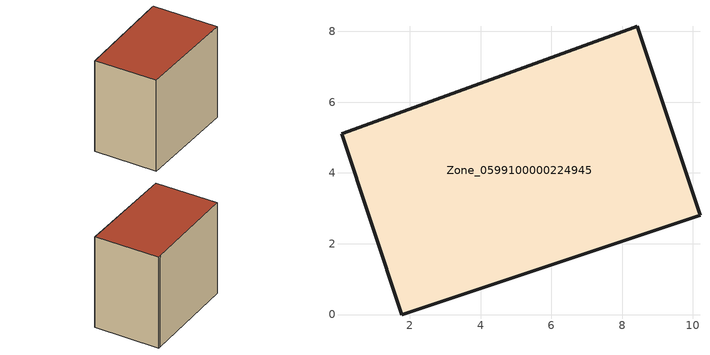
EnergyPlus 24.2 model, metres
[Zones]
Zone_0599100000224945
 floor ground (C_G): 1.78,0 0.07,5.11 8.2,8.06 8.42,8.14 10.2,2.81 z0.46
 wall outside (C_F): 10.2,2.81 8.42,8.14 8.2,8.06 0.07,5.11 1.78,0 10.2,2.81 z0.46:8.52
 roof outside (C_R): 0.07,5.11 1.78,0 10.2,2.81 8.42,8.14 8.2,8.06 z8.52
[BUILDING]
Pand.0599100000224945: North Axis=0; Terrain=City; Loads Convergence Tolerance Value=0.04; Temperature Convergence Tolerance Value=0.4; Solar Distribution=FullExterior; Maximum Number of Warmup Days=25; Minimum Number of Warmup Days=1
[Site:Location]
Rotterdam.The.Hague.AP_ZH_NLD Design_Conditions: Latitude=51.96; Longitude=4.45; Time Zone=1; Elevation=-4.5
[SITE:GROUNDTEMPERATURE:BUILDINGSURFACE]
18, 18, 18, 18, 18, 18, 18, 18, 18, 18, 18, 18
[MATERIAL] Thermal Absorptance=0.9; Solar Absorptance=0.7; Visible Absorptance=0.7
Name | Roughness | Thickness | Conductivity | Density | Specific Heat
G.TC.1975-1991 | MediumSmooth | 0.15 | 0.288461 | 540 | 1210
F.TC.1975-1991 | Rough | 0.3 | 0.230769 | 1920 | 840
R.TC.1975-1991 | MediumRough | 0.2 | 0.153846 | 1500 | 1000
[CONSTRUCTION]
C_G: G.TC.1975-1991
C_F: F.TC.1975-1991
C_R: R.TC.1975-1991
[ZONE]
Zone_0599100000224945: Type=1; Multiplier=1; Ceiling Height=Autocalculate; Volume=Autocalculate; Floor Area=autocalculate; Part of Total Floor Area=Yes
[ZONEINFILTRATION:DESIGNFLOWRATE]
Infil_Zone_0599100000224945: Zone or ZoneList or Space or SpaceList=Zone_0599100000224945; Schedule=AlwaysOn; Design Flow Rate Calculation Method=Flow/Area; Flow Rate per Floor Area=0.003; Constant Term Coefficient=1; Temperature Term Coefficient=0; Velocity Term Coefficient=0; Velocity Squared Term Coefficient=0
[HVACTEMPLATE:ZONE:IDEALLOADSAIRSYSTEM]
Zone_0599100000224945: Maximum Heating Supply Air Temperature=50; Minimum Cooling Supply Air Temperature=13; Maximum Heating Supply Air Humidity Ratio=0.0156; Minimum Cooling Supply Air Humidity Ratio=0.0077; Heating Limit=NoLimit; Cooling Limit=NoLimit; Dehumidification Control Type=ConstantSensibleHeatRatio; Cooling Sensible Heat Ratio=0.7; Dehumidification Setpoint=60; Humidification Control Type=None; Humidification Setpoint=30; Outdoor Air Method=None; Outdoor Air Flow Rate per Person=0.00944; Outdoor Air Flow Rate per Zone Floor Area=0; Outdoor Air Flow Rate per Zone=0; Demand Controlled Ventilation Type=None; Outdoor Air Economizer Type=NoEconomizer; Heat Recovery Type=None; Sensible Heat Recovery Effectiveness=0.7; Latent Heat Recovery Effectiveness=0.65
[ZONECONTROL:THERMOSTAT]
ThermostatControl_Zone_0599100000224945: Zone or ZoneList=Zone_0599100000224945; Control Type Schedule=DualSetpointControlType; Control 1=Thermostat_Zone_0599100000224945; Temperature Difference Between Cutout And Setpoint=0
[THERMOSTATSETPOINT:DUALSETPOINT]
Thermostat_Zone_0599100000224945: Heating Setpoint Temperature Schedule=HeatingSetpoint_Zone_0599100000224945; Cooling Setpoint Temperature Schedule=CoolingSetpoint_Zone_0599100000224945
[SCHEDULE:COMPACT]
HeatingSetpoint_Zone_0599100000224945: Through: 12/31, For: AllDays, Until: 24:00, 21
CoolingSetpoint_Zone_0599100000224945: Through: 12/31, For: AllDays, Until: 24:00, 24
DualSetpointControlType: Through: 12/31, For: AllDays, Until: 24:00, 4
AlwaysOn: Through: 12/31, For: AllDays, Until: 24:00, 1
